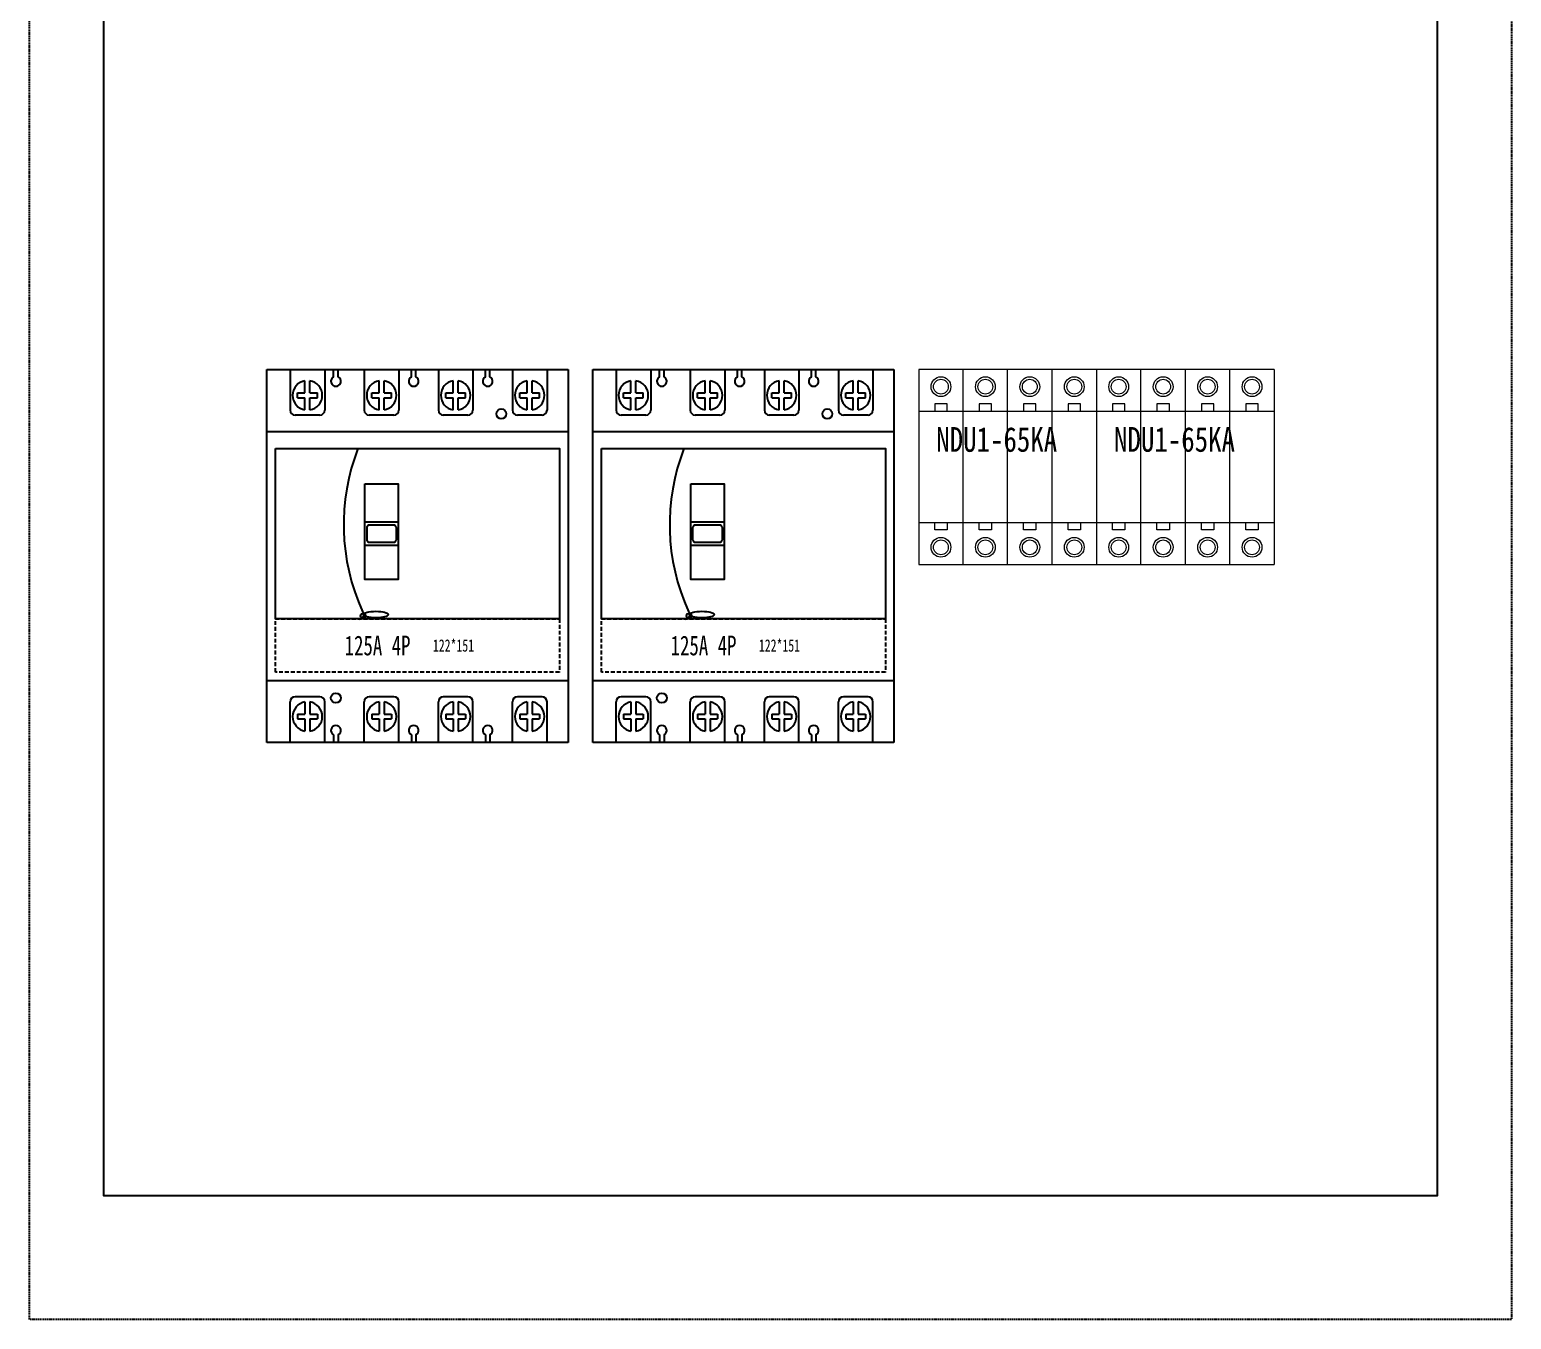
# Model space of a CAD drawing. Extents: x 310007 to 310607, y 303940 to 305140.
# Drawn here: x 310007 to 310607, y 303940 to 304462 of the extents above; entities that cross this region are included whole.
import ezdxf
from ezdxf.enums import TextEntityAlignment as Align

# ---------------------------------------------------------------- set-up
doc = ezdxf.new("R2010")
doc.units = 0
doc.header["$MEASUREMENT"] = 0
doc.linetypes.add('DASHED', pattern=[0.75, 0.5, -0.25])
doc.linetypes.add('HIDDEN2', pattern=[4.7625, 3.175, -1.5875])
for name, color, linetype in [('E-UNIV-NOTE', 6, 'Continuous'), ('元件', 7, 'Continuous'), ('布置图', 30, 'Continuous')]:
    doc.layers.add(name, color=color, linetype=linetype)
doc.styles.add('GH-CZC', font='', dxfattribs={"width": 0.7})
doc.styles.add('宋体', font='', dxfattribs={"width": 0.8})
doc.styles.get('GH-CZC').set_extended_font_data('SimSun')
doc.styles.get('宋体').set_extended_font_data('NSimSun')

# ---------------------------------------------------------------- blocks, each defined once
blk = doc.blocks.new('Manufacturer光辉PartName塑壳断路器Series4PShellFrameLimitingCurrentRemarkPartTypeMinCurrent16MaxCurrent125Poles4PMinPower0MaxPower0LibType2DelFlgfalseUpdateDate')
at = {"layer": '元件', "color": 0, "transparency": 33554687}
for p, q in [((-51.5, 75.5), (-51.5, 59)), ((-37.5, 75.5), (-37.5, 59)), ((-33.9, 72.43), (-33.9, 75.5)), ((-32.1, 72.43), (-32.1, 75.5)), ((-21.5, 75.5), (-21.5, 59)), ((-7.5, 75.5), (-7.5, 59)), ((-2.4, 72.43), (-2.4, 75.5)), ((-0.6, 72.43), (-0.6, 75.5)), ((8.5, 75.5), (8.5, 59)), ((22.5, 75.5), (22.5, 59)), ((27.6, 72.43), (27.6, 75.5)), ((29.4, 72.43), (29.4, 75.5)), ((38.5, 75.5), (38.5, 59)), ((52.5, 75.5), (52.5, 59)), ((-48.5, 64), (-48.5, 66)), ((-48.5, 66), (-45.5, 66)), ((-45.5, 66), (-45.5, 70.92)), ((-43.5, 66), (-43.5, 70.92)), ((-43.5, 66), (-40.5, 66)), ((-40.5, 64), (-40.5, 66)), ((-18.5, 66), (-15.5, 66)), ((-18.5, 64), (-18.5, 66)), ((-15.5, 66), (-15.5, 70.92)), ((-13.5, 66), (-13.5, 70.92)), ((-13.5, 66), (-10.5, 66)), ((-10.5, 64), (-10.5, 66)), ((11.5, 64), (11.5, 66)), ((11.5, 66), (14.5, 66)), ((14.5, 66), (14.5, 70.92)), ((16.5, 66), (16.5, 70.92)), ((16.5, 66), (19.5, 66)), ((19.5, 64), (19.5, 66)), ((41.5, 64), (41.5, 66)), ((41.5, 66), (44.5, 66)), ((44.5, 66), (44.5, 70.92)), ((46.5, 66), (46.5, 70.92)), ((46.5, 66), (49.5, 66)), ((49.5, 64), (49.5, 66)), ((-48.5, 64), (-45.5, 64)), ((-45.5, 59.08), (-45.5, 64)), ((-43.5, 64), (-40.5, 64)), ((-43.5, 59.08), (-43.5, 64)), ((-18.5, 64), (-15.5, 64)), ((-15.5, 59.08), (-15.5, 64)), ((-13.5, 59.08), (-13.5, 64)), ((-13.5, 64), (-10.5, 64)), ((11.5, 64), (14.5, 64)), ((14.5, 59.08), (14.5, 64)), ((16.5, 64), (19.5, 64)), ((16.5, 59.08), (16.5, 64)), ((41.5, 64), (44.5, 64)), ((44.5, 59.08), (44.5, 64)), ((46.5, 64), (49.5, 64)), ((46.5, 59.08), (46.5, 64)), ((-39.5, 57), (-49.5, 57)), ((-9.5, 57), (-19.5, 57)), ((20.5, 57), (10.5, 57)), ((50.5, 57), (40.5, 57)), ((-61, 50.39), (61, 50.39)), ((-61, -50.39), (61, -50.39)), ((-51.5, -75.5), (-51.5, -59)), ((-39.5, -57), (-49.5, -57)), ((-45.5, -59.08), (-45.5, -64)), ((-43.5, -59.08), (-43.5, -64)), ((-37.5, -75.5), (-37.5, -59)), ((-21.5, -75.5), (-21.5, -59)), ((-9.5, -57), (-19.5, -57)), ((-15.5, -59.08), (-15.5, -64)), ((-13.5, -59.08), (-13.5, -64)), ((-7.5, -75.5), (-7.5, -59)), ((8.5, -75.5), (8.5, -59)), ((20.5, -57), (10.5, -57)), ((14.5, -59.08), (14.5, -64)), ((16.5, -59.08), (16.5, -64)), ((22.5, -75.5), (22.5, -59)), ((38.5, -75.5), (38.5, -59)), ((50.5, -57), (40.5, -57)), ((44.5, -59.08), (44.5, -64)), ((46.5, -59.08), (46.5, -64)), ((52.5, -75.5), (52.5, -59)), ((-48.5, -64), (-45.5, -64)), ((-48.5, -64), (-48.5, -66)), ((-48.5, -66), (-45.5, -66)), ((-45.5, -66), (-45.5, -70.92)), ((-43.5, -64), (-40.5, -64)), ((-43.5, -66), (-40.5, -66)), ((-43.5, -66), (-43.5, -70.92)), ((-40.5, -64), (-40.5, -66)), ((-18.5, -64), (-18.5, -66)), ((-18.5, -64), (-15.5, -64)), ((-18.5, -66), (-15.5, -66)), ((-15.5, -66), (-15.5, -70.92)), ((-13.5, -64), (-10.5, -64)), ((-13.5, -66), (-13.5, -70.92)), ((-13.5, -66), (-10.5, -66)), ((-10.5, -64), (-10.5, -66)), ((11.5, -64), (14.5, -64)), ((11.5, -64), (11.5, -66)), ((11.5, -66), (14.5, -66)), ((14.5, -66), (14.5, -70.92)), ((16.5, -64), (19.5, -64)), ((16.5, -66), (19.5, -66)), ((16.5, -66), (16.5, -70.92)), ((19.5, -64), (19.5, -66)), ((41.5, -64), (41.5, -66)), ((41.5, -64), (44.5, -64)), ((41.5, -66), (44.5, -66)), ((44.5, -66), (44.5, -70.92)), ((46.5, -64), (49.5, -64)), ((46.5, -66), (46.5, -70.92)), ((46.5, -66), (49.5, -66)), ((49.5, -64), (49.5, -66)), ((-33.9, -72.43), (-33.9, -75.5)), ((-32.1, -72.43), (-32.1, -75.5)), ((-2.4, -72.43), (-2.4, -75.5)), ((-0.6, -72.43), (-0.6, -75.5)), ((27.6, -72.43), (27.6, -75.5)), ((29.4, -72.43), (29.4, -75.5))]:
    blk.add_line(p, q, dxfattribs=at)
for points in [[(-61, -75.5), (-61, 75.5)], [(-61, 75.5), (61, 75.5)], [(61, 75.5), (61, -75.5)], [(61, -75.5), (-61, -75.5)]]:
    blk.add_lwpolyline(points, dxfattribs=at)
for points in [[(-57.5, 43.5), (57.5, 43.5), (57.5, -25.5), (-57.5, -25.5)], [(-21.22, 29.14), (-7.78, 29.14), (-7.78, -9.6), (-21.22, -9.6)], [(-21.22, 13.76), (-7.78, 13.76), (-7.78, 4.24), (-21.22, 4.24)]]:
    blk.add_lwpolyline(points, close=True, dxfattribs=at)
blk.add_lwpolyline([(-19.19, 12.61), (-9.81, 12.61, -0.414214), (-8.61, 11.41), (-8.61, 6.59, -0.414214), (-9.81, 5.39), (-19.19, 5.39, -0.414214), (-20.39, 6.59), (-20.39, 11.41, -0.414214)], format="xyb", close=True, dxfattribs=at)
at = {"layer": '元件', "color": 0, "linetype": 'HIDDEN2', "ltscale": 0.5, "transparency": 33554687}
blk.add_lwpolyline([(-57.5, -25.5), (57.5, -25.5), (57.5, -47), (-57.5, -47)], close=True, dxfattribs=at)
at = {"layer": '元件', "color": 0, "linetype": 'ByBlock', "transparency": 33554687}
for centre in [(34, 57.5), (-33, -57.5)]:
    blk.add_circle(centre, 2, dxfattribs=at)
at = {"layer": '元件', "color": 0, "transparency": 33554687}
blk.add_circle((-21.96, -24.22), 1.02, dxfattribs=at)
for centre, radius, start, end in [((-33, 70.65), 2, 116.839, 63.161), ((-1.5, 70.65), 2, 116.839, 63.161), ((28.5, 70.65), 2, 116.839, 63.161), ((-44.5, 65), 6, 99.59407, 260.40593), ((-44.5, 65), 6, 279.59407, 80.40593), ((-14.5, 65), 6, 99.59407, 260.40593), ((-14.5, 65), 6, 279.59407, 80.40593), ((15.5, 65), 6, 99.59407, 260.40593), ((15.5, 65), 6, 279.59407, 80.40593), ((45.5, 65), 6, 99.59407, 260.40593), ((45.5, 65), 6, 279.59407, 80.40593), ((-49.5, 59), 2, 180, 270), ((-39.5, 59), 2, 270, 0), ((-19.5, 59), 2, 180, 270), ((-9.5, 59), 2, 270, 0), ((10.5, 59), 2, 180, 270), ((20.5, 59), 2, 270, 0), ((40.5, 59), 2, 180, 270), ((50.5, 59), 2, 270, 0), ((54.93, 12.69), 84.78, 158.68595, 204.5341), ((-23.47, -23.79), 1.8, 251.32959, 44.89647), ((-49.5, -59), 2, 90, 180), ((-44.5, -65), 6, 99.59407, 260.40593), ((-44.5, -65), 6, 279.59407, 80.40593), ((-39.5, -59), 2, 0, 90), ((-19.5, -59), 2, 90, 180), ((-14.5, -65), 6, 99.59407, 260.40593), ((-14.5, -65), 6, 279.59407, 80.40593), ((-9.5, -59), 2, 0, 90), ((10.5, -59), 2, 90, 180), ((15.5, -65), 6, 99.59407, 260.40593), ((15.5, -65), 6, 279.59407, 80.40593), ((20.5, -59), 2, 0, 90), ((40.5, -59), 2, 90, 180), ((45.5, -65), 6, 99.59407, 260.40593), ((45.5, -65), 6, 279.59407, 80.40593), ((50.5, -59), 2, 0, 90), ((-33, -70.65), 2, 296.839, 243.161), ((-1.5, -70.65), 2, 296.839, 243.161), ((28.5, -70.65), 2, 296.839, 243.161)]:
    blk.add_arc(centre, radius, start, end, dxfattribs=at)
blk.add_ellipse((-16.79, -23.74), major_axis=(-5, 0), ratio=0.263531, dxfattribs=at)
at = {"layer": '元件', "color": 0, "transparency": 33554687, "width": 0.7}
blk.add_text('125A 4P', height=8, dxfattribs=at).set_placement((-29.45, -36.25), align=Align.MIDDLE_LEFT)
at = {"layer": '元件', "color": 0, "transparency": 33554687, "style": 'GH-CZC', "width": 0.7}
blk.add_text('122*151', height=5, dxfattribs=at).set_placement((14.63, -36.25), align=Align.MIDDLE_CENTER)
blk = doc.blocks.new('Manufacturer上海良信PartName电涌保护器SeriesNDU1ShellFrameLimitingCurrentRemarkPartTypeMinCurrent0MaxCurrent0Poles4PMinPower0MaxPower0LibType3DelFlgfalseUpdateDate2023-01-0100000')
at = {"color": 7, "linetype": 'Continuous', "lineweight": 15}
for p, q in [((-18, 39.5), (-36, 39.5)), ((-36, 39.5), (-36, 22.5)), ((-18, 22.5), (-18, 39.5)), ((36, 39.5), (-18, 39.5)), ((0, 22.5), (0, 39.5)), ((18, 22.5), (18, 39.5)), ((36, 39.5), (36, 22.5)), ((-24.5, 25.5), (-29.5, 25.5)), ((-29.5, 25.5), (-29.5, 22.5)), ((-24.5, 22.5), (-24.5, 25.5)), ((-6.5, 25.5), (-11.5, 25.5)), ((-11.5, 25.5), (-11.5, 22.5)), ((-6.5, 22.5), (-6.5, 25.5)), ((11.5, 25.5), (6.5, 25.5)), ((6.5, 25.5), (6.5, 22.5)), ((11.5, 22.5), (11.5, 25.5)), ((29.5, 25.5), (24.5, 25.5)), ((24.5, 25.5), (24.5, 22.5)), ((29.5, 22.5), (29.5, 25.5)), ((-36, 22.5), (-36, -22.5)), ((-18, 22.5), (-36, 22.5)), ((-18, -22.5), (-18, 22.5)), ((36, 22.5), (-18, 22.5)), ((0, -22.5), (0, 22.5)), ((18, -22.5), (18, 22.5)), ((36, 22.5), (36, -22.5)), ((-36, -22.5), (-18, -22.5)), ((-36, -22.5), (-36, -39.5)), ((-29.5, -25.5), (-29.5, -22.5)), ((-24.5, -22.5), (-24.5, -25.5)), ((-18, -39.5), (-18, -22.5)), ((-18, -22.5), (36, -22.5)), ((-11.5, -25.5), (-11.5, -22.5)), ((-6.5, -22.5), (-6.5, -25.5)), ((0, -39.5), (0, -22.5)), ((6.5, -25.5), (6.5, -22.5)), ((11.5, -22.5), (11.5, -25.5)), ((18, -39.5), (18, -22.5)), ((24.5, -25.5), (24.5, -22.5)), ((29.5, -22.5), (29.5, -25.5)), ((36, -22.5), (36, -39.5)), ((-24.5, -25.5), (-29.5, -25.5)), ((-6.5, -25.5), (-11.5, -25.5)), ((11.5, -25.5), (6.5, -25.5)), ((29.5, -25.5), (24.5, -25.5)), ((-36, -39.5), (-18, -39.5)), ((-18, -39.5), (36, -39.5))]:
    blk.add_line(p, q, dxfattribs=at)
for centre, radius in [((-27, 32.5), 4), ((-9, 32.5), 4), ((9, 32.5), 4), ((27, 32.5), 4), ((-27, 32.5), 3), ((-9, 32.5), 3), ((9, 32.5), 3), ((27, 32.5), 3), ((-27, -32.5), 4), ((-27, -32.5), 3), ((-9, -32.5), 4), ((-9, -32.5), 3), ((9, -32.5), 4), ((9, -32.5), 3), ((27, -32.5), 4), ((27, -32.5), 3)]:
    blk.add_circle(centre, radius, dxfattribs=at)
at = {"layer": 'E-UNIV-NOTE', "style": '宋体', "width": 0.8}
blk.add_text('NDU1-65KA', height=10, dxfattribs=at).set_placement((-28.89, 6.15))

msp = doc.modelspace()

# ---------------------------------------------------------------- linework, layer by layer
at = {"color": 2}
msp.add_lwpolyline([(310036.66, 305090.38), (310576.66, 305090.38), (310576.66, 303990.38), (310036.66, 303990.38)], close=True, dxfattribs=at)
at = {"layer": '布置图', "linetype": 'DASHED'}
msp.add_lwpolyline([(310006.66, 305140.38), (310606.66, 305140.38), (310606.66, 303940.38), (310006.66, 303940.38)], close=True, dxfattribs=at)

# ---------------------------------------------------------------- block references
for name, p in [('Manufacturer光辉PartName塑壳断路器Series4PShellFrameLimitingCurrentRemarkPartTypeMinCurrent16MaxCurrent125Poles4PMinPower0MaxPower0LibType2DelFlgfalseUpdateDate', (310163.66, 304249.38)), ('Manufacturer光辉PartName塑壳断路器Series4PShellFrameLimitingCurrentRemarkPartTypeMinCurrent16MaxCurrent125Poles4PMinPower0MaxPower0LibType2DelFlgfalseUpdateDate', (310295.66, 304249.38)), ('Manufacturer上海良信PartName电涌保护器SeriesNDU1ShellFrameLimitingCurrentRemarkPartTypeMinCurrent0MaxCurrent0Poles4PMinPower0MaxPower0LibType3DelFlgfalseUpdateDate2023-01-0100000', (310402.66, 304285.38)), ('Manufacturer上海良信PartName电涌保护器SeriesNDU1ShellFrameLimitingCurrentRemarkPartTypeMinCurrent0MaxCurrent0Poles4PMinPower0MaxPower0LibType3DelFlgfalseUpdateDate2023-01-0100000', (310474.66, 304285.38))]:
    msp.add_blockref(name, p)

doc.saveas('drawing.dxf')
